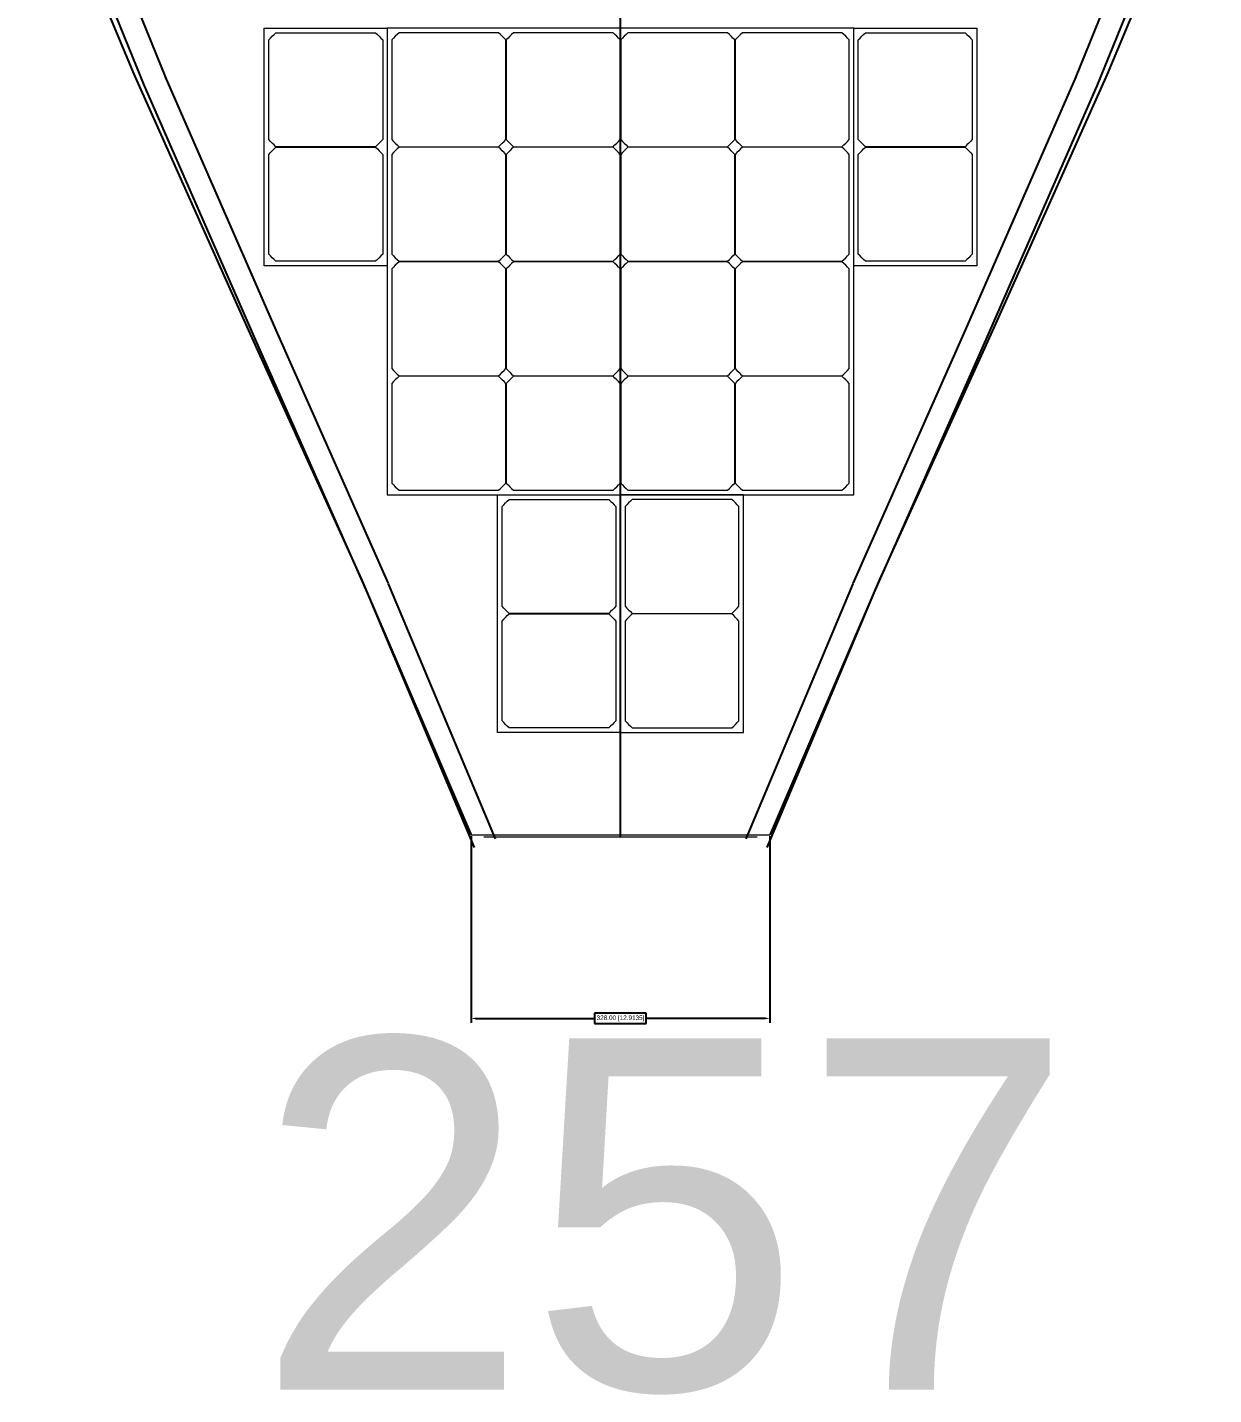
# Model space of a CAD drawing. Header units: millimetres. Extents: x -1486 to 354, y -1265 to 4578.
# Drawn here: x -1195 to 107, y -1265 to 235 of the extents above; entities that cross this region are included whole.
import ezdxf

# ---------------------------------------------------------------- set-up
doc = ezdxf.new("R2010")
doc.units = ezdxf.units.MM
doc.header["$MEASUREMENT"] = 0
for name, color, linetype in [('Cells', 7, 'Continuous'), ('default', 7, 'Continuous'), ('smallPanels', 40, 'Continuous')]:
    doc.layers.add(name, color=color, linetype=linetype)
doc.layers.add('cockpit', color=1, linetype='Continuous', lineweight=20)
doc.styles.get("Standard").update_dxf_attribs({"font": 'arial.ttf'})
doc.dimstyles.get("Standard").update_dxf_attribs({"dimtxt": 5, "dimasz": 5, "dimexe": 5, "dimexo": 1.5, "dimgap": -2.5, "dimtad": 0, "dimtih": 1, "dimtoh": 1, "dimzin": 0, "dimdsep": 46, "dimtxsty": 'Standard', "dimcen": 5, "dimazin": 0, "dimtfac": 1, "dimtofl": 0, "dimtmove": 0, "dimatfit": 3, "dimfxl": 1, "dimtolj": 1, "dimtzin": 0, "dimarcsym": 0})

# ---------------------------------------------------------------- blocks, each defined once
blk = doc.blocks.new('*D12')
at = {"layer": 'Cells', "color": 0, "lineweight": -2, "transparency": 16777216}
for p, q in [((-707.9, -652.1), (-707.9, -857.1)), ((-379.9, -652.1), (-379.9, -857.1)), ((-702.9, -852.1), (-572.3, -852.1)), ((-515.6, -846.4), (-572.3, -846.4)), ((-572.3, -846.4), (-572.3, -857.8)), ((-515.6, -857.8), (-515.6, -846.4)), ((-384.9, -852.1), (-515.6, -852.1)), ((-572.3, -857.8), (-515.6, -857.8))]:
    blk.add_line(p, q, dxfattribs=at)
at = {"layer": 'Cells', "color": 0, "transparency": 16777216}
for points in [[(-702.9, -851.2), (-702.9, -852.9), (-707.9, -852.1)], [(-384.9, -851.2), (-384.9, -852.9), (-379.9, -852.1)]]:
    blk.add_solid(points, dxfattribs=at)
at = {"layer": 'Defpoints', "color": 0, "transparency": 16777216}
for p in [(-707.9, -650.6), (-379.9, -650.6), (-379.9, -852.1)]:
    blk.add_point(p, dxfattribs=at)
at = {"layer": 'Cells', "color": 0, "lineweight": 0, "transparency": 16777216, "insert": (-543.9, -852.1), "char_height": 5, "attachment_point": 5}
blk.add_mtext('\\A1;328.00 [12.9135]', dxfattribs=at)

msp = doc.modelspace()

# ---------------------------------------------------------------- linework, layer by layer
at = {"layer": 'Cells', "color": 4, "lineweight": 0}
for p, q in [((-543.923, -650.605), (-543.923, 4346.395)), ((-707.925, -650.605), (-379.922, -650.605))]:
    msp.add_line(p, q, dxfattribs=at)
at = {"layer": 'Cells', "lineweight": 0}
msp.add_line((-693.923, -652.779), (-393.923, -652.779), dxfattribs=at)
at = {"layer": 'cockpit', "color": 6, "lineweight": 0}
for points in [[(-799.823, -26.653), (-934.823, -26.653), (-934.823, 233.947), (-799.823, 233.947)], [(-153.023, -26.653), (-288.023, -26.653), (-288.023, 233.947), (-153.023, 233.947)], [(-543.923, -538.453), (-678.923, -538.453), (-678.923, -277.853), (-543.923, -277.853)], [(-543.923, -538.453), (-408.923, -538.453), (-408.923, -277.853), (-543.923, -277.853)]]:
    msp.add_lwpolyline(points, close=True, dxfattribs=at)
for points in [[(-921.938, 103.947, -0.03362744), (-929.823, 111.832), (-929.823, 221.061, -0.03362744), (-921.938, 228.947), (-812.709, 228.947, -0.03362744), (-804.823, 221.061), (-804.823, 111.832, -0.03362744), (-812.709, 103.947)], [(-275.138, 103.947, -0.03362744), (-283.023, 111.832), (-283.023, 221.061, -0.03362744), (-275.138, 228.947), (-165.909, 228.947, -0.03362744), (-158.023, 221.061), (-158.023, 111.832, -0.03362744), (-165.909, 103.947)], [(-921.938, -21.653, -0.03362744), (-929.823, -13.768), (-929.823, 95.461, -0.03362744), (-921.938, 103.347), (-812.709, 103.347, -0.03362744), (-804.823, 95.461), (-804.823, -13.768, -0.03362744), (-812.709, -21.653)], [(-275.138, -21.653, -0.03362744), (-283.023, -13.768), (-283.023, 95.461, -0.03362744), (-275.138, 103.347), (-165.909, 103.347, -0.03362744), (-158.023, 95.461), (-158.023, -13.768, -0.03362744), (-165.909, -21.653)], [(-666.038, -407.853, -0.03362744), (-673.923, -399.968), (-673.923, -290.739, -0.03362744), (-666.038, -282.853), (-556.809, -282.853, -0.03362744), (-548.923, -290.739), (-548.923, -399.968, -0.03362744), (-556.809, -407.853)], [(-421.809, -407.853, 0.03362744), (-413.923, -399.968), (-413.923, -290.739, 0.03362744), (-421.809, -282.853), (-531.038, -282.853, 0.03362744), (-538.923, -290.739), (-538.923, -399.968, 0.03362744), (-531.038, -407.853)], [(-666.038, -533.453, -0.03362744), (-673.923, -525.568), (-673.923, -416.339, -0.03362744), (-666.038, -408.453), (-556.809, -408.453, -0.03362744), (-548.923, -416.339), (-548.923, -525.568, -0.03362744), (-556.809, -533.453)], [(-421.809, -533.453, 0.03362744), (-413.923, -525.568), (-413.923, -416.339, 0.03362744), (-421.809, -408.453), (-531.038, -408.453, 0.03362744), (-538.923, -416.339), (-538.923, -525.568, 0.03362744), (-531.038, -533.453)]]:
    msp.add_lwpolyline(points, format="xyb", close=True, dxfattribs=at)
at = {"layer": 'default', "color": 1, "linetype": 'Continuous'}
for p, q in [((-543.923, -652.779), (-543.923, 4346.395)), ((-1179.349, 449.889), (-1066.449, 170.533)), ((-1156.17, 459.256), (-1043.27, 179.9)), ((68.324, 459.256), (-44.576, 179.9)), ((91.503, 449.889), (-21.398, 170.533)), ((-1043.545, 180.553), (-921.96, -97.355)), ((-44.302, 180.553), (-165.887, -97.355)), ((-1066.449, 170.533), (-944.864, -107.375)), ((-21.398, 170.533), (-142.983, -107.375)), ((-922.004, -97.255), (-798.972, -375.163)), ((-165.843, -97.255), (-288.875, -375.163)), ((-944.864, -107.375), (-821.832, -385.284)), ((-142.983, -107.375), (-266.015, -385.284)), ((-821.832, -385.284), (-704.589, -664.64)), ((-798.779, -375.609), (-681.537, -654.965)), ((-289.067, -375.609), (-406.31, -654.965)), ((-266.015, -385.284), (-383.258, -664.64))]:
    msp.add_line(p, q, dxfattribs=at)
at = {"layer": 'default', "color": 4, "linetype": 'Continuous'}
for p, q in [((-543.923, -650.605), (-543.923, 4346.395)), ((-1194.716, 461.839), (-1077.833, 183.34)), ((106.87, 461.839), (-10.013, 183.34)), ((-1077.833, 183.34), (-953.735, -93.716)), ((-10.013, 183.34), (-134.111, -93.716)), ((-953.735, -93.716), (-828.194, -370.772)), ((-134.111, -93.716), (-259.652, -370.772)), ((-828.194, -370.772), (-708.425, -649.271)), ((-259.652, -370.772), (-379.421, -649.271)), ((-708.425, -649.271), (-707.925, -650.605)), ((-379.421, -649.271), (-379.922, -650.605))]:
    msp.add_line(p, q, dxfattribs=at)
at = {"layer": 'smallPanels', "color": 3, "lineweight": 0}
for p, q in [((-677.709, 228.947), (-786.938, 228.947)), ((-552.109, 228.947), (-661.338, 228.947)), ((-426.509, 228.947), (-535.738, 228.947)), ((-300.909, 228.947), (-410.138, 228.947)), ((-794.823, 221.061), (-794.823, 111.832)), ((-669.823, 111.832), (-669.823, 221.061)), ((-669.223, 221.061), (-669.223, 111.832)), ((-544.223, 111.832), (-544.223, 221.061)), ((-543.623, 221.061), (-543.623, 111.832)), ((-418.623, 111.832), (-418.623, 221.061)), ((-418.023, 221.061), (-418.023, 111.832)), ((-293.023, 111.832), (-293.023, 221.061)), ((-794.823, 95.461), (-794.823, -13.768)), ((-786.938, 103.947), (-677.709, 103.947)), ((-677.709, 103.347), (-786.938, 103.347)), ((-669.823, -13.768), (-669.823, 95.461)), ((-669.223, 95.461), (-669.223, -13.768)), ((-661.338, 103.947), (-552.109, 103.947)), ((-552.109, 103.347), (-661.338, 103.347)), ((-544.223, -13.768), (-544.223, 95.461)), ((-543.623, 95.461), (-543.623, -13.768)), ((-535.738, 103.947), (-426.509, 103.947)), ((-426.509, 103.347), (-535.738, 103.347)), ((-418.623, -13.768), (-418.623, 95.461)), ((-418.023, 95.461), (-418.023, -13.768)), ((-410.138, 103.947), (-300.909, 103.947)), ((-300.909, 103.347), (-410.138, 103.347)), ((-293.023, -13.768), (-293.023, 95.461)), ((-786.938, -21.653), (-677.709, -21.653)), ((-677.709, -22.253), (-786.938, -22.253)), ((-661.338, -21.653), (-552.109, -21.653)), ((-552.109, -22.253), (-661.338, -22.253)), ((-535.738, -21.653), (-426.509, -21.653)), ((-426.509, -22.253), (-535.738, -22.253)), ((-410.138, -21.653), (-300.909, -21.653)), ((-300.909, -22.253), (-410.138, -22.253)), ((-794.823, -30.139), (-794.823, -139.368)), ((-669.823, -139.368), (-669.823, -30.139)), ((-669.223, -30.139), (-669.223, -139.368)), ((-544.223, -139.368), (-544.223, -30.139)), ((-543.623, -30.139), (-543.623, -139.368)), ((-418.623, -139.368), (-418.623, -30.139)), ((-418.023, -30.139), (-418.023, -139.368)), ((-293.023, -139.368), (-293.023, -30.139)), ((-786.938, -147.253), (-677.709, -147.253)), ((-677.709, -147.853), (-786.938, -147.853)), ((-661.338, -147.253), (-552.109, -147.253)), ((-552.109, -147.853), (-661.338, -147.853)), ((-535.738, -147.253), (-426.509, -147.253)), ((-426.509, -147.853), (-535.738, -147.853)), ((-410.138, -147.253), (-300.909, -147.253)), ((-300.909, -147.853), (-410.138, -147.853)), ((-794.823, -155.739), (-794.823, -264.968)), ((-669.823, -264.968), (-669.823, -155.739)), ((-669.223, -155.739), (-669.223, -264.968)), ((-544.223, -264.968), (-544.223, -155.739)), ((-543.623, -155.739), (-543.623, -264.968)), ((-418.623, -264.968), (-418.623, -155.739)), ((-418.023, -155.739), (-418.023, -264.968)), ((-293.023, -264.968), (-293.023, -155.739)), ((-786.938, -272.853), (-677.709, -272.853)), ((-661.338, -272.853), (-552.109, -272.853)), ((-535.738, -272.853), (-426.509, -272.853)), ((-410.138, -272.853), (-300.909, -272.853))]:
    msp.add_line(p, q, dxfattribs=at)
msp.add_lwpolyline([(-799.823, -277.853), (-288.023, -277.853), (-288.023, 233.947), (-799.823, 233.947)], close=True, dxfattribs=at)
for centre, start, end in [((-732.323, 166.447), 131.148031, 138.851969), ((-732.323, 166.447), 41.148031, 48.851969), ((-606.723, 166.447), 131.148031, 138.851969), ((-606.723, 166.447), 41.148031, 48.851969), ((-481.123, 166.447), 131.148031, 138.851969), ((-481.123, 166.447), 41.148031, 48.851969), ((-355.523, 166.447), 131.148031, 138.851969), ((-355.523, 166.447), 41.148031, 48.851969), ((-732.323, 166.447), 221.148031, 228.851969), ((-732.323, 166.447), 311.148031, 318.851969), ((-606.723, 166.447), 221.148031, 228.851969), ((-606.723, 166.447), 311.148031, 318.851969), ((-481.123, 166.447), 221.148031, 228.851969), ((-481.123, 166.447), 311.148031, 318.851969), ((-355.523, 166.447), 221.148031, 228.851969), ((-355.523, 166.447), 311.148031, 318.851969), ((-732.323, 40.847), 131.148031, 138.851969), ((-732.323, 40.847), 41.148031, 48.851969), ((-606.723, 40.847), 131.148031, 138.851969), ((-606.723, 40.847), 41.148031, 48.851969), ((-481.123, 40.847), 131.148031, 138.851969), ((-481.123, 40.847), 41.148031, 48.851969), ((-355.523, 40.847), 131.148031, 138.851969), ((-355.523, 40.847), 41.148031, 48.851969), ((-732.323, 40.847), 221.148031, 228.851969), ((-732.323, 40.847), 311.148031, 318.851969), ((-606.723, 40.847), 221.148031, 228.851969), ((-606.723, 40.847), 311.148031, 318.851969), ((-481.123, 40.847), 221.148031, 228.851969), ((-481.123, 40.847), 311.148031, 318.851969), ((-355.523, 40.847), 221.148031, 228.851969), ((-355.523, 40.847), 311.148031, 318.851969), ((-732.323, -84.753), 131.148031, 138.851969), ((-732.323, -84.753), 41.148031, 48.851969), ((-606.723, -84.753), 131.148031, 138.851969), ((-606.723, -84.753), 41.148031, 48.851969), ((-481.123, -84.753), 131.148031, 138.851969), ((-481.123, -84.753), 41.148031, 48.851969), ((-355.523, -84.753), 131.148031, 138.851969), ((-355.523, -84.753), 41.148031, 48.851969), ((-732.323, -84.753), 221.148031, 228.851969), ((-732.323, -210.353), 131.148031, 138.851969), ((-732.323, -84.753), 311.148031, 318.851969), ((-732.323, -210.353), 41.148031, 48.851969), ((-606.723, -84.753), 221.148031, 228.851969), ((-606.723, -210.353), 131.148031, 138.851969), ((-606.723, -84.753), 311.148031, 318.851969), ((-606.723, -210.353), 41.148031, 48.851969), ((-481.123, -84.753), 221.148031, 228.851969), ((-481.123, -210.353), 131.148031, 138.851969), ((-481.123, -84.753), 311.148031, 318.851969), ((-481.123, -210.353), 41.148031, 48.851969), ((-355.523, -84.753), 221.148031, 228.851969), ((-355.523, -210.353), 131.148031, 138.851969), ((-355.523, -84.753), 311.148031, 318.851969), ((-355.523, -210.353), 41.148031, 48.851969), ((-732.323, -210.353), 221.148031, 228.851969), ((-732.323, -210.353), 311.148031, 318.851969), ((-606.723, -210.353), 221.148031, 228.851969), ((-606.723, -210.353), 311.148031, 318.851969), ((-481.123, -210.353), 221.148031, 228.851969), ((-481.123, -210.353), 311.148031, 318.851969), ((-355.523, -210.353), 221.148031, 228.851969), ((-355.523, -210.353), 311.148031, 318.851969)]:
    msp.add_arc(centre, 83, start, end, dxfattribs=at)

# ---------------------------------------------------------------- texts
at = {"layer": 'Cells', "lineweight": 0}
msp.add_text('257', height=385.3782, dxfattribs=at).set_placement((-944.187, -1259.226))

# ---------------------------------------------------------------- dimensions: what is measured, and where the dimension line sits
at = {"layer": 'Cells', "color": 4, "lineweight": 0}
dim = msp.add_linear_dim(base=(-379.922, -852.068), p1=(-707.925, -650.605), p2=(-379.922, -650.605), dimstyle='Standard', dxfattribs=at)
dim.commit()
dim.dimension.update_dxf_attribs({"geometry": '*D12', "text_midpoint": (-543.923, -852.068)})

doc.saveas('drawing.dxf')
